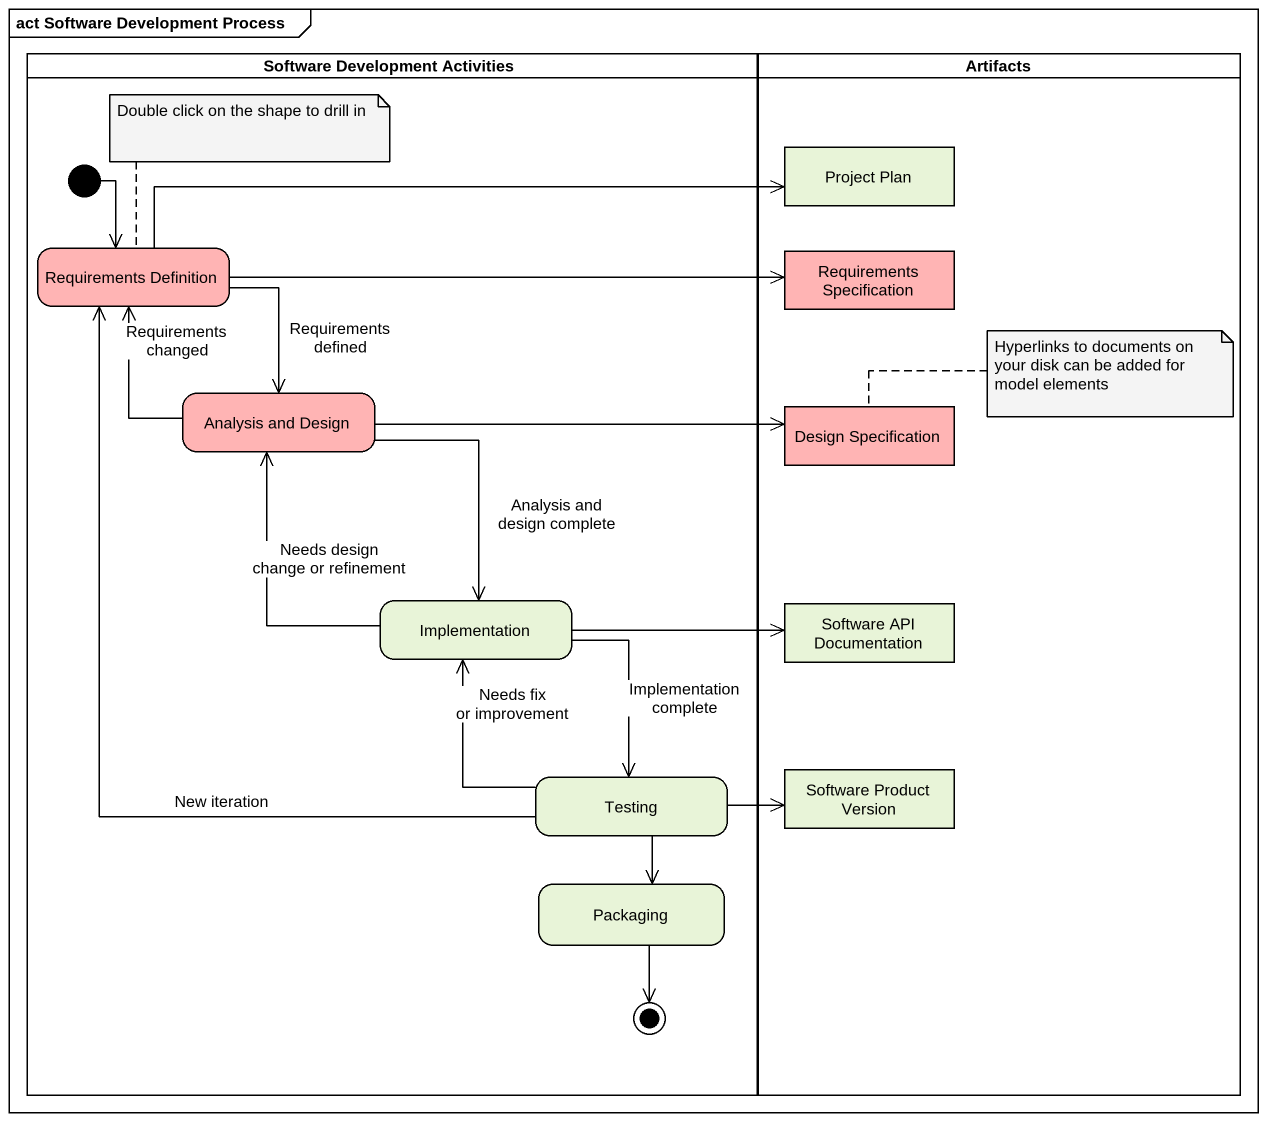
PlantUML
@startuml
mainframe act Software Development Process
hide empty description
state "Software Development Activities" as Software_Development <<partition>> {
  state "Requirements Definition" as Requirements_Definition #FFB4B4
  state "Analysis and Design" as Analysis_and_Design #FFB4B4
  state Implementation
  state Testing
  state Packaging
  [*] --> Requirements_Definition
  Packaging --> [*]
}
state Artifacts <<partition>> {
  state "Project Plan" as Project_Plan <<object>>
  state "Requirements Specification" as Requirements_Specification <<object>> #FFB4B4
  state "Design Specification" as Design_Specification <<object>> #FFB4B4
  state "Software API Documentation" as Software_API_Documentation <<object>>
  state "Software Product Version" as Software_Product_Version <<object>>
}
Requirements_Definition -right-> Project_Plan
Requirements_Definition -right-> Requirements_Specification
Requirements_Definition --> Analysis_and_Design : Requirements defined
Analysis_and_Design -up-> Requirements_Definition : Requirements changed
Analysis_and_Design -right-> Design_Specification
Analysis_and_Design --> Implementation : Analysis and design complete
Implementation -up-> Analysis_and_Design : Needs design change or refinement
Implementation -right-> Software_API_Documentation
Implementation --> Testing : Implementation complete
Testing -up-> Requirements_Definition : New iteration
Testing -up-> Implementation : Needs fix or improvement
Testing -right-> Software_Product_Version
Testing --> Packaging
note top of Requirements_Definition : Double click on the shape to drill in
note right of Design_Specification : Hyperlinks to documents on your disk can be added for model elements
@enduml
